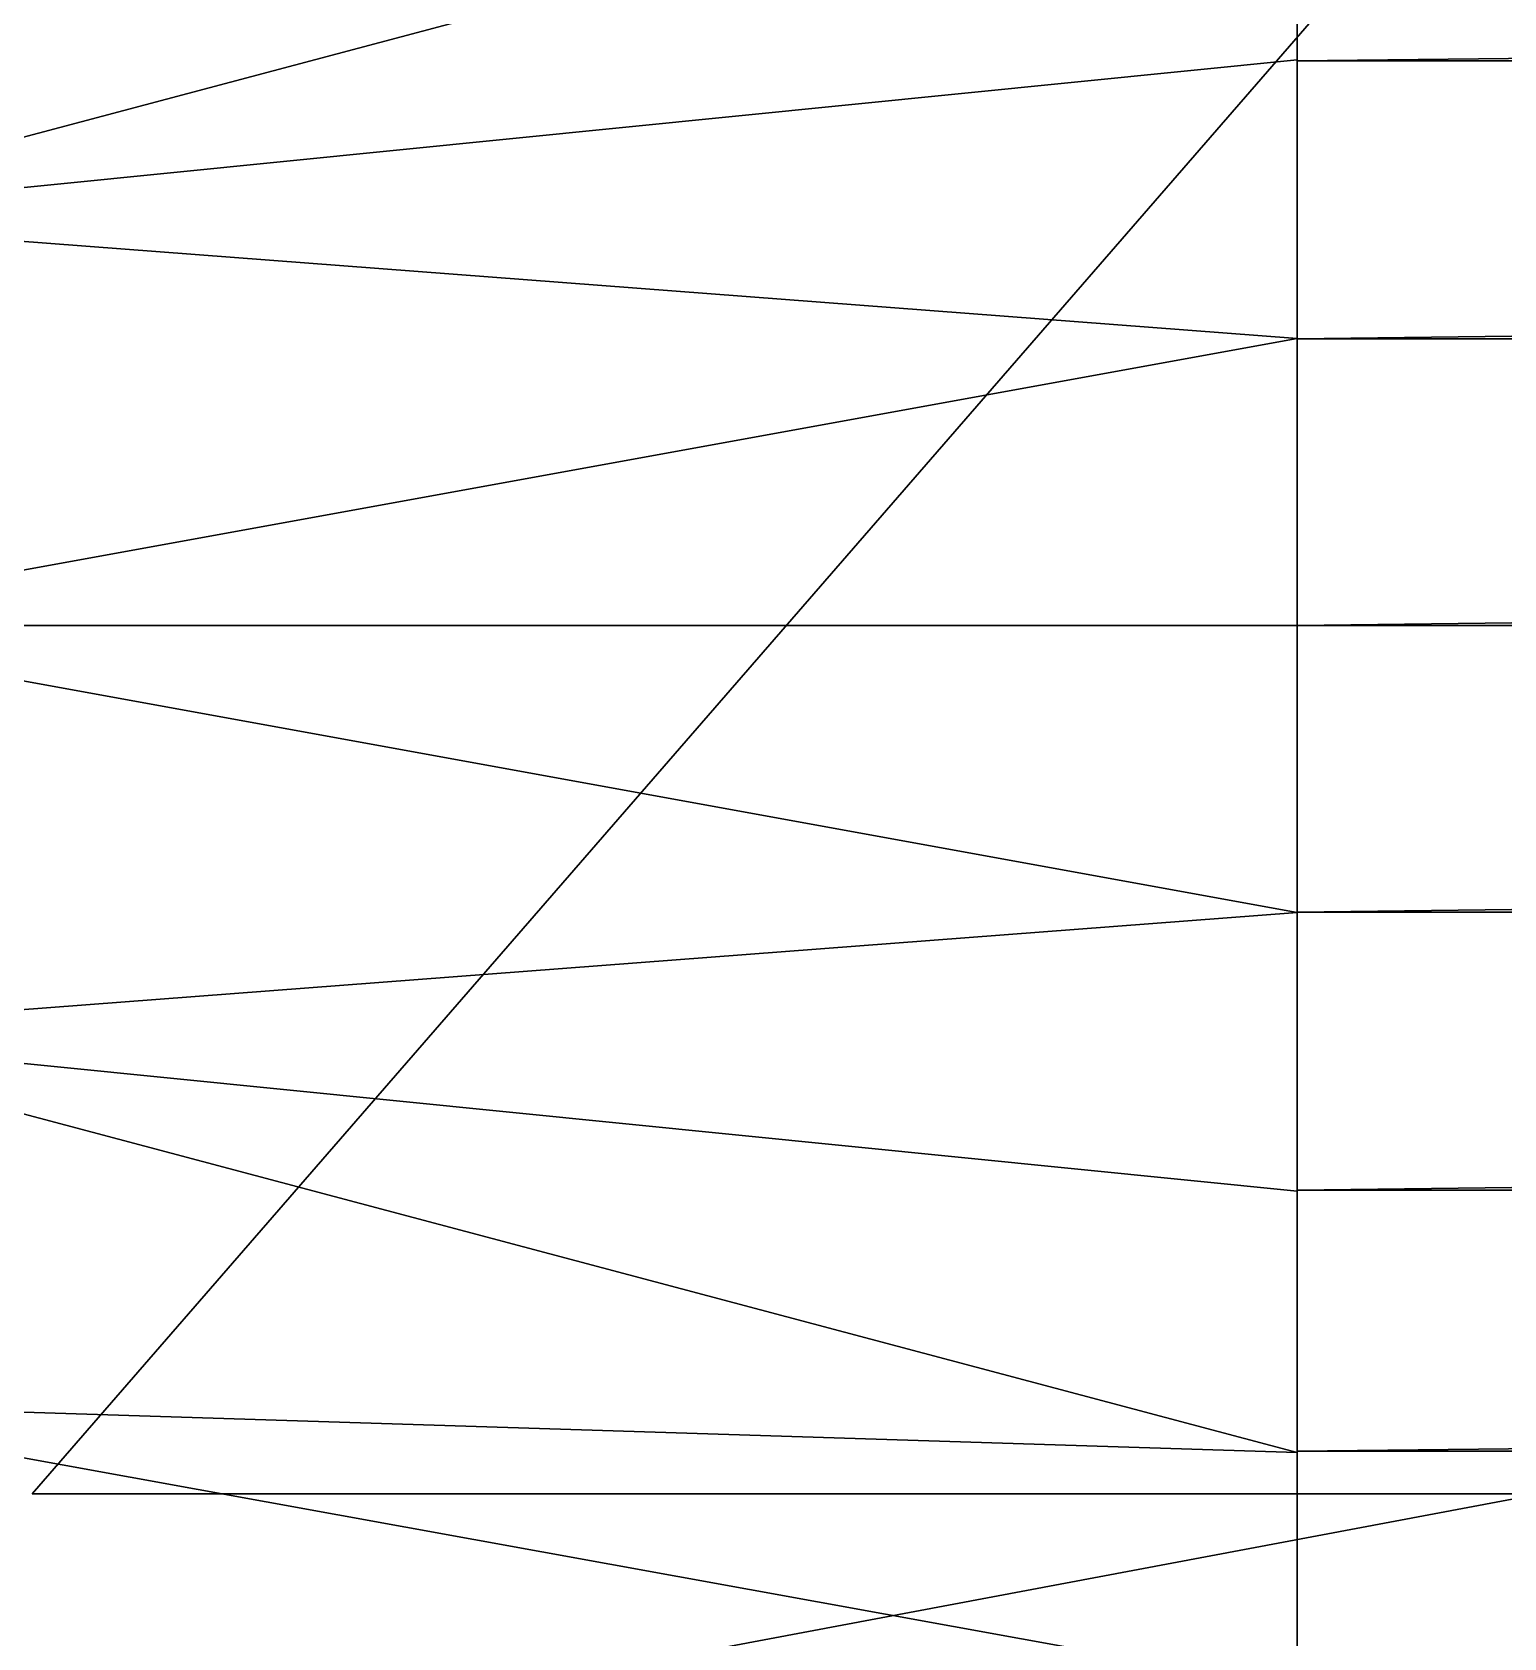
# Model space of a CAD drawing. Header units: inches. Extents: x 0 to 46333, y 12439 to 30520.
# Drawn here: x 12064.11 to 12096.39, y 18723.3 to 18758.51 of the extents above; entities that cross this region are included whole.
import ezdxf

# ---------------------------------------------------------------- set-up
doc = ezdxf.new("R2010")
doc.units = ezdxf.units.IN
doc.header["$MEASUREMENT"] = 0
doc.layers.add('DLX_FL1_LUM', color=7, linetype='Continuous', true_color=0xffd400)
doc.layers.add('DOOR', color=2, linetype='Continuous', lineweight=0)
doc.layers.add('v.p', color=7, linetype='Continuous')

# ---------------------------------------------------------------- blocks, each defined once
blk = doc.blocks.new('first floor civil')
at = {"layer": 'DOOR', "color": 9}
blk.add_arc((594640.463, 125237.543), 900, 270, 0, dxfattribs=at)

msp = doc.modelspace()

# ---------------------------------------------------------------- linework, layer by layer
at = {"layer": 'DLX_FL1_LUM'}
for points in [[(12097.191, 18764.547, 0), (12064.113, 18726.46, 0)], [(12064.113, 18726.46, 0), (12097.191, 18764.547, 0)], [(12057.233, 18754.437, 0), (12091.855, 18763.635, 0)], [(12091.855, 18763.635, 0), (12057.233, 18754.437, 0)], [(12091.854, 18757.905, 0), (12091.855, 18763.635, 0)], [(12091.855, 18763.635, 0), (12091.854, 18757.905, 0)], [(12091.854, 18757.905, 0), (12091.855, 18763.607, 0)], [(12091.855, 18763.607, 0), (12091.854, 18757.885, 0)], [(12091.855, 18763.607, 0), (12091.854, 18757.905, 0)], [(12091.854, 18757.885, 0), (12091.855, 18763.607, 0)], [(12091.854, 18757.885, 0), (12615.72, 18763.588, 0)], [(12615.72, 18763.588, 0), (12091.854, 18757.885, 0)], [(12057.233, 18754.437, 0), (12091.854, 18757.905, 0)], [(12091.854, 18757.905, 0), (12057.233, 18754.437, 0)], [(12091.854, 18757.885, 0), (12091.854, 18757.905, 0)], [(12091.854, 18757.905, 0), (12091.854, 18757.885, 0)], [(12091.854, 18751.799, 0), (12091.854, 18757.905, 0)], [(12091.854, 18757.905, 0), (12091.854, 18751.799, 0)], [(12091.854, 18751.799, 0), (12091.854, 18757.885, 0)], [(12091.854, 18757.885, 0), (12091.854, 18751.789, 0)], [(12091.854, 18757.885, 0), (12091.854, 18751.799, 0)], [(12615.72, 18757.865, 0), (12091.854, 18757.885, 0)], [(12091.854, 18757.885, 0), (12615.72, 18757.865, 0)], [(12091.854, 18751.789, 0), (12091.854, 18757.885, 0)], [(12091.854, 18751.789, 0), (12615.72, 18757.865, 0)], [(12615.72, 18757.865, 0), (12091.854, 18751.789, 0)], [(12091.854, 18751.799, 0), (12057.233, 18754.437, 0)], [(12057.233, 18754.437, 0), (12091.854, 18751.799, 0)], [(12057.232, 18745.505, 0), (12091.854, 18751.799, 0)], [(12091.854, 18751.799, 0), (12057.232, 18745.505, 0)], [(12091.854, 18745.503, 0), (12091.854, 18751.799, 0)], [(12091.854, 18751.799, 0), (12091.854, 18751.789, 0)], [(12091.854, 18751.789, 0), (12091.854, 18751.799, 0)], [(12091.854, 18751.799, 0), (12091.854, 18745.503, 0)], [(12091.854, 18751.789, 0), (12091.854, 18745.503, 0)], [(12091.854, 18745.503, 0), (12091.854, 18751.789, 0)], [(12091.854, 18751.789, 0), (12091.854, 18745.503, 0)], [(12615.719, 18751.769, 0), (12091.854, 18751.789, 0)], [(12091.854, 18751.789, 0), (12615.719, 18751.769, 0)], [(12091.854, 18745.503, 0), (12091.854, 18751.789, 0)], [(12091.854, 18745.503, 0), (12615.719, 18751.769, 0)], [(12615.719, 18751.769, 0), (12091.854, 18745.503, 0)], [(12057.232, 18745.505, 0), (12091.854, 18739.207, 0)], [(12091.854, 18739.207, 0), (12057.232, 18745.505, 0)], [(12057.232, 18745.505, 0), (12091.854, 18745.503, 0)], [(12091.854, 18745.503, 0), (12057.232, 18745.505, 0)], [(12091.854, 18739.207, 0), (12091.854, 18745.503, 0)], [(12091.854, 18745.503, 0), (12091.854, 18739.218, 0)], [(12091.854, 18745.503, 0), (12091.854, 18745.503, 0)], [(12091.854, 18745.503, 0), (12091.854, 18739.218, 0)], [(12091.854, 18739.218, 0), (12091.854, 18745.503, 0)], [(12091.854, 18745.503, 0), (12091.854, 18745.503, 0)], [(12091.854, 18745.503, 0), (12091.854, 18739.207, 0)], [(12615.719, 18745.484, 0), (12091.854, 18745.503, 0)], [(12091.854, 18745.503, 0), (12615.719, 18745.484, 0)], [(12091.854, 18739.218, 0), (12091.854, 18745.503, 0)], [(12091.854, 18739.218, 0), (12615.719, 18745.484, 0)], [(12615.719, 18745.484, 0), (12091.854, 18739.218, 0)], [(12091.854, 18739.207, 0), (12057.232, 18736.572, 0)], [(12057.232, 18736.572, 0), (12091.854, 18739.207, 0)], [(12091.854, 18739.218, 0), (12091.853, 18733.122, 0)], [(12091.853, 18733.122, 0), (12091.854, 18739.218, 0)], [(12091.853, 18733.102, 0), (12091.854, 18739.207, 0)], [(12091.854, 18739.207, 0), (12091.853, 18733.122, 0)], [(12091.853, 18733.122, 0), (12091.854, 18739.207, 0)], [(12091.854, 18739.207, 0), (12091.853, 18733.102, 0)], [(12091.853, 18733.122, 0), (12615.719, 18739.198, 0)], [(12615.719, 18739.198, 0), (12091.853, 18733.122, 0)], [(12091.854, 18739.207, 0), (12091.854, 18739.218, 0)], [(12091.854, 18739.218, 0), (12091.854, 18739.207, 0)], [(12615.719, 18739.198, 0), (12091.854, 18739.218, 0)], [(12091.854, 18739.218, 0), (12615.719, 18739.198, 0)], [(12057.232, 18736.572, 0), (12091.853, 18727.372, 0)], [(12057.232, 18736.572, 0), (12091.853, 18733.102, 0)], [(12091.853, 18727.372, 0), (12057.232, 18736.572, 0)], [(12091.853, 18733.102, 0), (12057.232, 18736.572, 0)], [(12091.853, 18733.102, 0), (12091.853, 18733.122, 0)], [(12091.853, 18733.122, 0), (12091.853, 18727.399, 0)], [(12091.853, 18733.122, 0), (12091.853, 18733.102, 0)], [(12615.719, 18733.102, 0), (12091.853, 18733.122, 0)], [(12091.853, 18733.122, 0), (12615.719, 18733.102, 0)], [(12091.853, 18727.399, 0), (12091.853, 18733.122, 0)], [(12091.853, 18727.372, 0), (12091.853, 18733.102, 0)], [(12091.853, 18733.102, 0), (12091.853, 18727.399, 0)], [(12091.853, 18727.399, 0), (12091.853, 18733.102, 0)], [(12091.853, 18733.102, 0), (12091.853, 18727.372, 0)], [(12091.853, 18727.399, 0), (12615.719, 18733.102, 0)], [(12615.719, 18733.102, 0), (12091.853, 18727.399, 0)], [(12091.853, 18727.372, 0), (12057.232, 18728.462, 0)], [(12091.853, 18722.189, 0), (12057.232, 18728.462, 0)], [(12057.232, 18728.462, 0), (12091.853, 18727.372, 0)], [(12057.232, 18728.462, 0), (12091.853, 18722.189, 0)], [(12091.853, 18727.372, 0), (12091.853, 18727.399, 0)], [(12091.853, 18727.399, 0), (12091.853, 18722.223, 0)], [(12091.853, 18727.399, 0), (12091.853, 18727.372, 0)], [(12615.718, 18727.38, 0), (12091.853, 18727.399, 0)], [(12091.853, 18727.399, 0), (12615.718, 18727.38, 0)], [(12091.853, 18722.223, 0), (12091.853, 18727.399, 0)], [(12091.853, 18722.189, 0), (12091.853, 18727.372, 0)], [(12091.853, 18727.372, 0), (12091.853, 18722.223, 0)], [(12091.853, 18722.223, 0), (12091.853, 18727.372, 0)], [(12091.853, 18727.372, 0), (12091.853, 18722.189, 0)], [(12097.19, 18726.459, 0), (12064.113, 18726.46, 0)], [(12064.113, 18726.46, 0), (12097.19, 18726.459, 0)], [(12097.19, 18726.459, 0), (12064.113, 18720.244, 0)], [(12064.113, 18720.244, 0), (12097.19, 18726.459, 0)]]:
    msp.add_polyline3d(points, dxfattribs=at)

# ---------------------------------------------------------------- block references
at = {"layer": 'v.p', "color": 1, "linetype": 'Continuous'}
msp.add_blockref('first floor civil', (-582715.148, -105895.118), dxfattribs=at)

doc.saveas('drawing.dxf')
